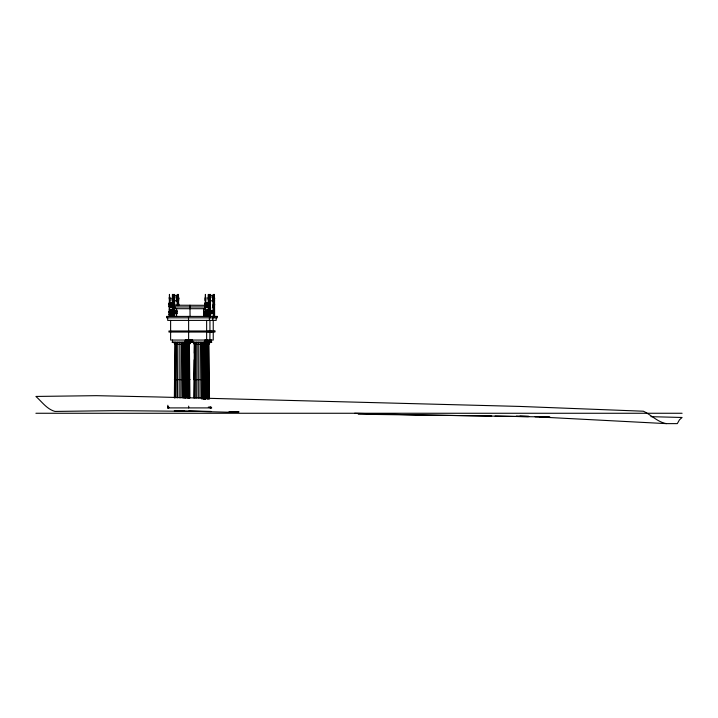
<?xml version="1.0" encoding="UTF-8"?>
<svg xmlns="http://www.w3.org/2000/svg" width="718" height="718" viewBox="0 0 718 718"><rect width="100%" height="100%" fill="white"/><g stroke="black" fill="none" stroke-linecap="round" stroke-linejoin="round"><path stroke-width="1.08" d="M172.257 306.828L172.23 306.299L169.233 306.299L169.268 306.828L169.295 305.437L172.302 305.428L172.257 303.723M169.636 304.764L169.574 306.039M172.275 306.828L172.293 305.437M172.41 299.298L172.455 294.371L172.526 297.288M172.625 304.89L172.742 316.414M173.702 304.764L173.657 308.031L173.819 296.992L173.702 301.928L173.639 298.805M174.124 316.414L174.169 306.622M174.259 300.662L174.241 301.928L174.214 299.433M174.348 297.288L174.42 294.371L174.465 299.298M174.492 297.503L174.492 298.966L174.438 297.817M177.247 300.662L177.238 301.928L177.202 299.433M177.337 297.288L177.418 294.371L177.463 299.298M177.49 297.503L177.49 298.966L177.436 297.817M178.324 300.662L178.306 301.928L178.279 299.433M178.558 297.503L178.638 305.428M208.202 305.437C208.776 307.986 207.107 305.464 205.151 306.299C204.558 306.371 205.851 304.19 208.211 305.428L208.283 297.207L208.319 299.298M205.213 305.428L205.357 296.66M205.545 304.764L205.501 308.031L205.536 307.026M208.337 297.485L208.364 294.371L208.435 297.288M208.534 304.764L208.471 306.039M209.611 304.89L209.566 308.031L209.728 300.474M210.042 311.603L210.132 305.06M210.168 300.662L210.15 301.928L210.123 299.433M210.257 297.288L210.329 294.371L210.374 299.298M210.401 297.503L210.401 298.966L210.347 297.817M213.04 311.603L213.066 305.078M213.147 306.012L213.129 305.06L213.201 307.816M213.156 300.662L213.147 301.928L213.111 299.433M213.237 296.615L213.327 294.371L213.255 297.288M213.336 296.66L213.372 299.298M213.399 297.503L213.399 298.966L213.345 297.817M214.224 305.042L214.269 307.816M214.233 300.662L214.224 306.056M214.467 297.503L214.494 300.725L214.574 297.826L214.52 298.93M169.233 316.414L169.233 306.299M169.412 299.029L169.376 297.207L169.304 305.428L172.293 305.321M169.645 298.158L169.592 299.002M172.23 316.414L172.23 306.299M172.311 303.543L172.374 297.503M172.589 299.002L172.643 298.158M173.711 298.158L173.612 299.496L173.523 294.371L173.594 297.288M174.142 311.809L177.14 311.729L174.133 311.845M174.16 305.078L174.286 305.635M174.573 305.428L174.6 300.402M177.158 305.078L177.274 305.635M177.57 305.428C177.669 301.183 177.499 306.918 177.543 304.109M177.552 303.894L177.588 300.402M178.27 305.509L178.306 304.719L178.351 305.635M205.151 316.414L205.151 306.299M205.554 298.158L205.501 299.002M208.139 316.414L208.148 312.895L205.16 312.895L208.166 312.895L208.157 307.313M208.552 298.158L208.516 299.209M209.62 298.158L209.512 299.478M213.031 316.414C215.445 309.826 207.394 309.646 210.033 316.414M210.15 306.012L210.132 305.114L210.203 307.816M210.553 307.044L210.553 316.414M210.482 305.428L210.527 303.867M213.434 305.276L213.452 304.109M213.479 305.428L213.524 303.472L213.452 305.249M213.461 303.894L213.506 300.402M214.547 305.428L214.574 304.244M169.753 300.474L169.753 316.414M174.205 305.509L174.223 305.06M174.555 304.109L174.528 305.276L174.618 303.867M177.202 305.509L177.22 305.06M178.665 304.244L178.602 305.276L178.62 304.109M210.464 304.109L210.437 305.276L210.509 300.402M214.574 300.402L214.511 305.276L214.529 304.109M205.456 296.615L205.402 294.371L205.438 297.288M173.361 305.482L173.307 316.414M174.133 310.912L177.131 310.912L174.133 310.795M174.294 307.483L174.303 306.828M178.288 304.908L178.19 296.992L178.261 300.528M209.27 305.482L209.216 316.414M210.042 310.912L213.049 310.741L210.051 310.795M210.203 307.483L210.212 306.828M213.201 307.483L213.21 306.828M214.269 307.483L214.278 306.828M214.197 304.908L214.099 316.414M173.783 307.726L173.819 316.414M209.503 297.288L209.432 294.371L209.279 305.428M209.692 307.726L209.728 316.414M169.529 297.288L169.457 294.371L169.412 299.298M174.187 299.352L174.169 298.544M177.184 299.352L177.175 298.876M178.252 299.352L178.235 298.544M178.531 299.298L178.45 294.371L178.504 297.485M208.66 300.474L208.66 316.414M210.105 299.352L210.078 298.544M213.093 299.352L213.084 298.876M214.17 299.352L214.206 298.158M214.44 299.298L214.359 294.371L214.413 297.485M178.683 303.867L178.611 304.252M214.592 303.867L214.529 304.252M193.932 379.598L194.228 359.763M194.318 353.148L194.452 344.335L193.304 342.253M174.16 304.809L174.124 300.474M174.366 397.907L174.887 344.335L173.72 342.253M177.158 304.809L177.122 296.992L174.124 296.992L174.133 300.815L177.122 300.815M178.531 299.029L178.558 297.764M193.932 397.907L194.336 344.335L193.16 342.253M208.22 303.543L205.168 303.436L205.24 305.249L205.168 303.723L208.229 303.849M210.069 304.809L210.033 296.992L213.031 296.992L213.102 300.528M213.066 304.809L213.031 300.474M214.44 299.029L214.467 297.764M174.286 297.144L174.33 299.496L174.303 298.805M174.286 299.002L174.214 298.284M177.283 297.144L177.319 299.496L177.292 298.805M177.283 299.002L177.158 298.544M178.405 299.478L178.351 297.144M210.194 297.144L210.239 299.496L210.212 298.805M210.194 299.002L210.141 297.952L210.069 298.392M213.192 299.002L213.237 299.496L213.192 297.144M214.26 297.144L214.314 299.478M169.574 298.805L169.636 301.928L169.735 296.983L169.753 300.743M172.571 298.805L172.625 301.928L172.733 296.983L172.625 304.764M205.492 298.805L205.545 301.928L205.653 296.983L205.662 316.414M208.48 298.805L208.543 301.928L208.642 296.983L208.66 300.743M209.557 298.805L209.611 301.928L209.602 300.662M173.693 306.056L173.738 305.141M178.665 300.402L178.665 297.826L178.611 298.93M205.536 306.056L205.563 304.908M209.602 306.056L209.611 304.764M172.562 306.039C172.742 303.22 172.571 310.373 172.562 306.828M209.656 300.528L209.719 296.983L209.728 300.743M214.188 299.433L214.215 301.856L214.099 300.474M169.717 298.5L169.69 299.352M172.706 298.5L172.679 299.352M173.783 298.5L173.756 299.352M205.626 298.5L205.599 299.352M208.615 298.5L208.588 299.352M209.692 298.5L209.665 299.352M169.349 305.249L169.26 303.436L172.32 303.418M169.565 299.235L169.592 297.144M177.202 298.284L177.238 298.876M178.288 297.961L178.324 299.218M213.12 298.284L213.147 298.876M172.553 299.226L172.58 297.144M205.474 299.226L205.501 297.144M208.507 308.031L208.534 307.026M213.488 306.613L213.542 306.299M172.257 313.012L169.242 312.967L172.239 312.895M200.16 342.253L199.981 397.907M181.062 342.253L180.837 397.907M186.447 342.253L185.756 344.335L186.061 397.907M201.893 342.253L201.202 344.335L201.507 398.984M182.722 342.253L181.959 344.335L182.3 397.907M206.254 342.253L205.501 344.335L205.842 398.984M187.784 342.253L186.806 344.335L187.245 397.907M188.771 342.253L187.793 344.335L188.233 397.907M203.23 342.253L202.252 344.335L202.691 398.984M183.961 342.253L182.928 344.335L183.395 397.907M184.948 342.253L183.925 344.335L184.382 397.907M185.935 342.253L184.912 344.335L185.37 397.907M207.493 342.253L206.47 344.335L206.928 398.984M208.48 342.253L207.457 344.335L207.915 398.984M209.476 342.253L208.444 344.335L208.902 398.984M188.197 342.253L187.129 344.335L187.335 359.763M189.103 344.335L190.171 342.253M204.63 342.253L203.562 344.335L203.831 364.17M188.574 342.253L187.425 344.335L187.936 397.907M189.561 342.253L188.412 344.335L188.933 397.907M190.548 342.253L189.399 344.335L189.92 397.907M204.02 342.253L202.871 344.335L203.508 379.598M205.007 342.253L203.858 344.335L204.37 398.984M205.994 342.253L204.845 344.335L205.366 398.984M183.97 397.907L183.449 344.335L184.616 342.253M185.603 342.253L184.436 344.335L184.966 397.907M186.599 342.253L185.432 344.335L185.953 397.907M208.148 342.253L206.981 344.335L207.502 398.984M209.135 342.253L207.969 344.335L208.489 398.984M209.485 398.984L208.965 344.335L210.132 342.253M188.717 342.253L187.542 344.335L188.062 397.907M190.692 342.253L189.516 344.335L183.7 344.335M202.988 344.335L204.163 342.253L203.239 344.335L203.679 398.984M206.138 342.253L204.962 344.335L205.492 398.984M174.33 295.403L177.328 295.403M210.239 295.403L213.237 295.403M210.042 300.815L213.04 300.815L213.031 296.992M169.322 302.87L172.311 302.87M205.231 302.87L208.22 302.87M169.322 303.149L172.32 303.149M205.231 303.149L208.229 303.149M169.322 303.346L172.32 303.292M205.231 303.346L208.229 303.292M172.311 303.696L169.268 303.517M172.311 303.849L169.26 303.723L169.34 305.276M169.26 303.867L172.32 303.983M205.177 303.867C210.904 307.151 207.915 301.838 205.177 303.517M169.34 304.288L172.329 304.288M205.186 304.244L208.247 304.288M172.284 304.486L169.286 304.441L172.302 304.576M208.202 304.486L205.195 304.441L208.211 304.576M169.304 304.71L172.293 304.71M205.213 304.71L208.211 304.71M169.304 304.863L172.311 304.854M205.213 304.863L208.22 304.854M169.304 305.168L172.293 305.168M205.213 305.168L208.211 305.168M208.211 305.321L173.828 305.213L173.828 306.954L206.111 306.954M169.295 305.626L172.284 305.626M205.204 305.626L208.202 305.626M169.295 305.94L172.284 305.94M205.204 305.94L208.202 305.94M169.295 306.613L172.284 306.613M205.204 306.613L208.202 306.613M169.26 307.08L172.257 307.098M205.168 307.08L208.166 307.322M169.233 309.844L172.23 309.844M205.151 309.844L208.139 309.844M174.133 311.163L177.131 311.163M210.042 311.163L213.04 311.163M169.233 311.199L172.248 311.334M205.151 311.199L208.157 311.334M169.251 311.424L172.248 311.424M174.133 311.388L177.131 311.388M205.16 311.424L208.157 311.424M210.042 311.388L213.04 311.388M169.251 311.558L172.248 311.558M177.14 311.594L174.133 311.603M205.16 311.558L208.157 311.558M169.251 311.702L172.257 311.747M205.16 311.702L208.166 311.747M210.051 311.765L213.049 311.729L210.042 311.845M169.268 311.854L172.257 311.854M205.177 311.854L208.166 311.854M169.268 311.989L172.257 311.989M205.177 311.989L208.175 311.989M169.268 312.159L172.266 312.159M174.133 312.115L177.122 312.115M205.177 312.159L208.175 312.159M210.042 312.115L213.04 312.115M169.268 312.294L172.266 312.294M205.177 312.294L208.175 312.294M169.268 312.608L172.266 312.608M205.177 312.608L208.175 312.608M169.268 312.788L172.266 312.788M205.177 312.788L208.175 312.788M174.133 313.102L177.122 313.102M210.042 313.102L213.031 313.102M169.242 313.29L172.239 313.29M205.151 313.29L208.148 313.29M174.124 313.703L177.122 313.604M210.033 313.703L213.031 313.604M169.242 313.937L172.239 313.937M205.151 313.937L208.148 313.937M169.242 314.26L172.239 314.26M205.16 314.26L208.148 314.26M169.251 314.592L172.239 314.592M205.16 314.592L208.148 314.592M169.251 314.771L172.239 314.771M205.16 314.771L208.148 314.771M169.242 314.897L172.239 314.897M205.151 314.897L208.148 314.897M169.233 315.049L172.23 315.049M205.151 315.049L208.139 315.049M172.015 342.163L191.76 342.163L191.76 340.054M211.837 342.163L192.092 342.163L192.092 340.054M174.887 344.335L183.449 344.335M194.336 344.335L208.965 344.335M174.366 379.598L190.046 379.598M193.806 379.598L209.485 379.598M208.292 407.124L210.733 407.124L210.733 407.905M211.729 407.905L167.536 407.905L167.536 407.124L168.281 407.124L168.281 407.905M35.9 413.263L682.1 413.263M416.287 414.878L549.18 417.014M540.089 417.023L666.313 423.629L677.316 423.62L679.434 419.851L682.1 417.481L650.903 416.673M211.191 411.549L116.585 410.633L54.963 411.432C46.814 409.125 42.003 401.847 35.9 396.444L96.365 395.672L156.183 396.946L519.661 406.424L643.4 411.217C651.253 414.923 657.5 421.996 666.313 423.629M229.006 411.782L239.031 411.908L231.214 411.773M358.264 414.223L491.731 416.018M184.302 410.974L174.259 410.804L235.342 412.401M188.771 411.046L211.11 411.432M495.07 416.081L528.448 416.673M535.125 416.799L547.358 417.014L539.595 416.781M354.638 413.263L419.922 415.031M519.931 416.081L528.807 416.341M544.343 416.817L549.889 416.978M516.296 416.081L528.502 416.449M193.68 342.253L194.749 344.335L194.273 397.907M174.384 342.253L175.407 344.335L174.95 397.907M194.802 342.253L195.628 344.335L195.26 397.907M175.614 342.253L176.377 344.335L176.036 397.907M196.391 342.253L196.876 344.335L196.66 397.907M177.274 342.253L177.499 397.907M174.25 307.026L174.277 308.031M208.498 308.031L208.561 304.908M214.135 298.5L214.278 298.805M213.066 298.5L213.201 298.805M214.099 300.743L214.099 296.992M209.27 304.279C209.153 301.91 209.387 307.322 209.306 304.109M208.166 303.436L208.229 303.983M173.397 304.109C173.451 306.891 173.28 301.255 173.37 305.428M198.249 342.253L198.303 397.907M208.346 297.817L208.319 299.029M205.348 297.817L205.267 300.725L205.321 299.298M172.437 297.817C172.491 305.967 172.114 294.739 172.374 298.966M209.36 297.764L209.333 300.725L209.387 299.298M173.451 297.764L173.361 304.279M214.179 300.528L214.117 296.983M210.114 300.528L210.051 296.983M177.193 300.528L177.131 296.983M174.196 300.528L174.133 296.983M209.566 297.144L209.512 299.478M208.489 297.144L208.453 299.496L208.498 299.002M173.657 297.144L173.478 299.298M214.556 305.482L214.619 316.414M213.488 305.482L213.542 316.414M204.549 344.335L204.585 346.534M204.98 376.295L205.025 398.984M202.826 363.066L203.05 398.984M189.193 350.94L189.462 370.784M188.475 370.784L188.592 397.907M206.488 344.335L206.596 355.347M184.167 367.472L184.23 374.087M173.639 306.828L173.648 307.483M169.574 306.828L169.592 308.031L169.654 304.908M209.36 298.966L209.36 297.503M205.294 298.966L205.294 297.503M174.627 307.313L174.636 316.414M173.451 298.966L173.451 297.503M216.181 317.814L216.181 320.399L167.68 320.399L167.68 317.814M213.847 316.414L213.847 317.814M213.237 320.399L213.237 330.998M213.237 332.048L213.237 340.054L170.615 340.054L170.615 332.048M212.779 317.814L212.779 320.399M211.55 330.998L211.55 332.048M211.352 340.054L211.352 342.163M211.28 407.124L211.28 407.905M210.85 340.054L210.85 342.163M210.527 407.124L210.527 407.905M210.41 316.414L210.41 317.814M210.365 340.054L210.365 342.163M210.024 305.213L210.024 306.954M209.988 407.124L209.988 407.905M209.943 320.399L209.943 330.998M209.943 332.048L209.853 342.163M209.378 317.814L209.378 320.399M209.378 340.054L209.378 342.163M208.866 340.054L208.866 342.163M208.184 330.998L208.184 332.048M208.139 306.299L208.139 307.044M207.322 340.054L207.322 342.163M206.811 340.054L206.811 342.163M206.64 320.399L206.64 330.998M206.64 332.048L206.64 340.054M206.335 340.054L206.335 342.163M205.824 340.054L205.824 342.163M205.393 316.414L205.393 308.704L175.219 308.704L175.219 306.954M205.348 340.054L205.348 342.163M204.818 306.954L204.818 308.704M204.836 340.054L204.836 342.163M204.666 398.984L204.226 344.335L205.204 342.253L203.975 344.335L204.495 398.984M203.535 308.704L203.535 316.414M203.382 379.598L203.508 398.984M192.603 340.054L192.603 342.163M191.248 340.054L191.248 342.163M190.773 340.054L190.773 342.163M190.261 340.054L190.261 342.163M190.064 316.414L189.965 305.213M189.785 340.054L189.785 342.163M189.274 340.054L189.274 342.163M189.22 397.907L188.78 344.335L189.758 342.253L188.529 344.335L189.058 397.907M188.628 320.399L188.628 340.054M188.69 406.137L188.69 407.905M188.484 316.414L188.529 320.399M188.565 330.998L188.565 332.048M187.73 340.054L187.73 342.163M187.218 340.054L187.218 342.163M186.743 340.054L186.743 342.163M186.231 340.054L186.231 342.163M185.747 340.054L185.747 342.163M185.235 340.054L185.235 342.163M179.168 342.253L179.168 397.907M176.601 308.704L176.601 316.414M172.499 340.054L172.499 342.163M170.615 320.399L170.615 330.998M168.829 407.124L168.829 407.905M168.075 407.124L168.075 407.905M167.841 405.257L167.841 407.905M174.591 298.912C174.366 304.226 174.662 295.43 174.591 298.912M177.588 298.912C177.364 304.226 177.651 295.421 177.588 298.912M210.5 298.912C210.275 304.226 210.562 295.421 210.5 298.912M213.497 298.912C213.273 304.226 213.56 295.421 213.497 298.912M172.302 302.637L169.313 302.637L172.311 302.718M208.22 302.637L205.222 302.637L208.22 302.718M217.285 316.414L166.567 316.414L166.567 317.814L217.285 317.814L217.285 316.414M214.906 330.998L168.945 330.998L168.945 332.048L214.906 332.048L214.906 330.998"/></g></svg>
